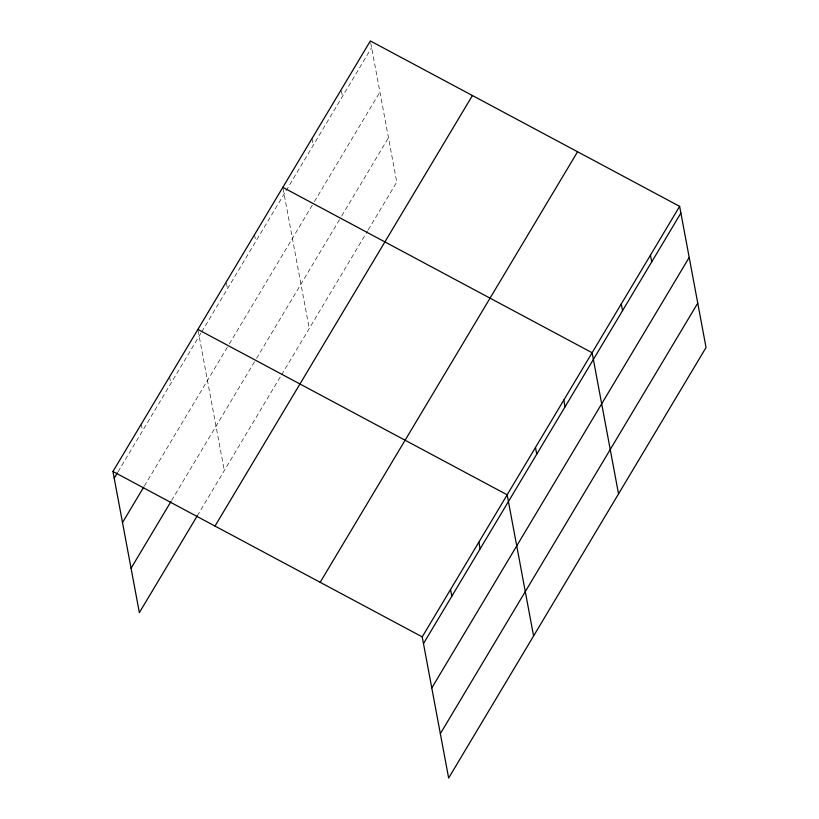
<?xml version="1.0" encoding="UTF-8"?>
<svg xmlns="http://www.w3.org/2000/svg" width="819" height="819" viewBox="0 0 819 819"><rect width="100%" height="100%" fill="white"/><g stroke="black" fill="none" stroke-linecap="round" stroke-linejoin="round"><path stroke-width="0.61" stroke-dasharray="4.09 3.07" d="M118.069 471.754L201.075 332.903M201.72 331.828L285.391 191.892M286.036 190.807L371.611 47.676M144.39 485.984L228.685 344.983M229.33 343.898L313.79 202.641M314.435 201.556L379.914 92.035M171.601 500.481L255.907 359.48M256.552 358.394L341.144 216.902M341.789 215.817L388.472 137.746M197.287 515.786L280.937 375.86M281.582 374.785L367.598 230.907M368.243 229.822L396.775 182.115L370.352 40.95M341.39 90.868L342.434 96.468M312.008 138.534L313.267 145.26M283.046 188.452L309.254 328.501M254.525 234.695L255.784 241.41M226.413 283.169L227.467 288.769M198.106 330.528L224.314 470.577M169.574 376.771L170.833 383.487M141.257 424.129L142.516 430.845"/><path stroke-width="1.23" d="M197.287 515.786L139.363 612.653L112.95 471.488L370.352 40.95L679.637 206.347L706.05 347.512L448.648 778.05L422.225 636.885L679.637 206.347M114.21 478.214L117.424 472.829M122.512 522.573L143.745 487.059M131.06 568.284L170.956 501.556M215.008 526.064L472.42 95.536M320.168 582.299L577.569 151.771M423.484 643.611L680.896 213.073M431.787 687.97L689.199 257.442M440.346 733.681L697.747 303.153M282.831 187.336L592.117 352.733L618.54 493.898M197.891 329.412L507.176 494.809L533.589 635.974M112.95 471.488L422.225 636.885M650.46 255.139L651.719 261.865M621.293 303.941L622.542 310.657M563.8 400.092L565.059 406.808M535.483 447.45L536.742 454.176M478.859 542.168L480.118 548.894M450.542 589.526L451.801 596.252"/></g></svg>
